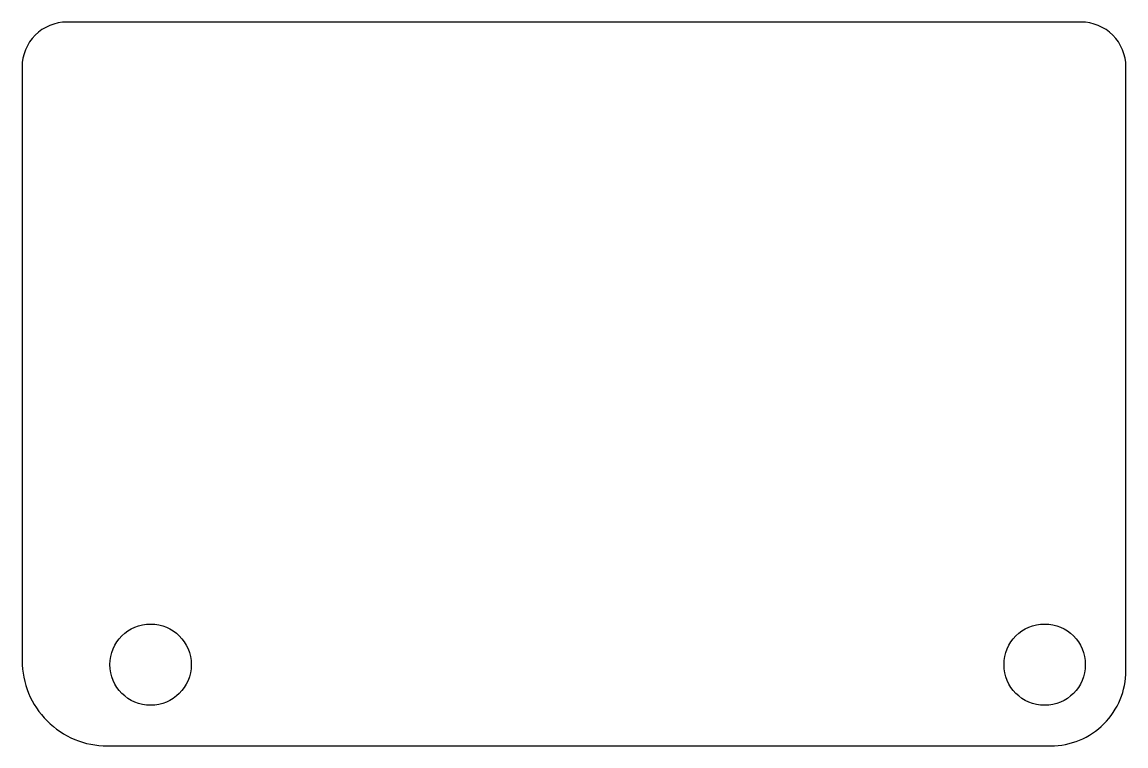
# Model space of a CAD drawing. Header units: millimetres. Extents: x 76.7 to 103.9, y -90.9 to -73.1.
import ezdxf

# ---------------------------------------------------------------- set-up
doc = ezdxf.new("R2010")
doc.units = ezdxf.units.MM
doc.layers.get('0').update_dxf_attribs({"linetype": 'CONTINUOUS'})

msp = doc.modelspace()

# ---------------------------------------------------------------- linework, layer by layer
msp.add_lwpolyline([(102.797, -73.097), (77.835, -73.097, 0.414214), (76.735, -74.197), (76.735, -88.81, 0.414214), (78.835, -90.91), (102.047, -90.91, 0.414214), (103.897, -89.06), (103.897, -74.197, 0.414214)], format="xyb", close=True)
for centre in [(79.897, -88.91), (101.897, -88.91)]:
    msp.add_circle(centre, 1)

doc.saveas('drawing.dxf')
